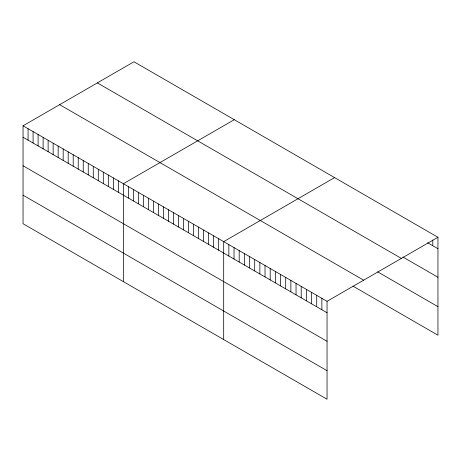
<?xml version="1.0" encoding="UTF-8"?>
<svg xmlns="http://www.w3.org/2000/svg" width="461" height="461" viewBox="0 0 461 461"><rect width="100%" height="100%" fill="white"/><g stroke="black" fill="none" stroke-linecap="round" stroke-linejoin="round"><path stroke-width="0.69" d="M23.05 125.801L327.045 301.31L327.045 399.232L23.05 223.718L23.05 125.801L133.955 61.768L437.95 237.282L437.95 335.199L352.965 286.131M234.274 119.687L123.369 183.72L123.369 281.636M334.594 177.606L223.689 241.639L223.689 339.555M327.045 301.31L437.95 237.282M427.612 242.751L437.95 248.721M402.926 257.036L437.95 277.257M97.357 82.899L401.352 258.408M377.657 271.852L437.95 306.663M59.648 104.67L363.643 280.179M23.05 137.24L327.045 312.748M23.05 165.781L327.045 341.29M23.05 195.182L327.045 370.69M432.781 240.014L432.781 245.736M321.876 298.325L321.876 309.769M316.707 295.345L316.707 306.784M311.538 292.36L311.538 303.799M306.375 289.375L306.375 300.814M301.206 286.39L301.206 297.835M296.037 283.411L296.037 294.85M290.868 280.426L290.868 291.865M285.699 277.441L285.699 288.88M280.536 274.456L280.536 285.895M275.367 271.477L275.367 282.916M270.198 268.492L270.198 279.931M265.029 265.507L265.029 276.946M259.86 262.522L259.86 273.961M254.691 259.537L254.691 270.982M249.528 256.558L249.528 267.997M244.359 253.573L244.359 265.012M239.19 250.588L239.19 262.027M234.021 247.603L234.021 259.042M228.852 244.624L228.852 256.062M218.67 238.74L218.67 250.179M213.656 235.848L213.656 247.286M208.637 232.949L208.637 244.388M203.624 230.056L203.624 241.495M198.605 227.158L198.605 238.596M193.591 224.265L193.591 235.704M188.572 221.366L188.572 232.805M183.559 218.468L183.559 229.912M178.545 215.575L178.545 227.014M173.526 212.677L173.526 224.115M168.513 209.784L168.513 221.222M163.494 206.885L163.494 218.324M158.48 203.993L158.48 215.431M153.461 201.094L153.461 212.533M148.448 198.201L148.448 209.64M143.434 195.303L143.434 206.741M138.415 192.41L138.415 203.848M133.402 189.511L133.402 200.95M128.383 186.619L128.383 198.057M118.35 180.821L118.35 192.266M113.337 177.929L113.337 189.367M108.318 175.03L108.318 186.469M103.304 172.137L103.304 183.576M98.291 169.239L98.291 180.677M93.272 166.346L93.272 177.785M88.258 163.448L88.258 174.886M83.239 160.555L83.239 171.993M78.226 157.656L78.226 169.095M73.207 154.763L73.207 166.202M68.193 151.865L68.193 163.303M63.18 148.966L63.18 160.411M58.161 146.074L58.161 157.512M53.148 143.175L53.148 154.614M48.128 140.282L48.128 151.721M43.115 137.384L43.115 148.822M38.096 134.491L38.096 145.93M33.083 131.592L33.083 143.031M28.063 128.7L28.063 140.138"/></g></svg>
